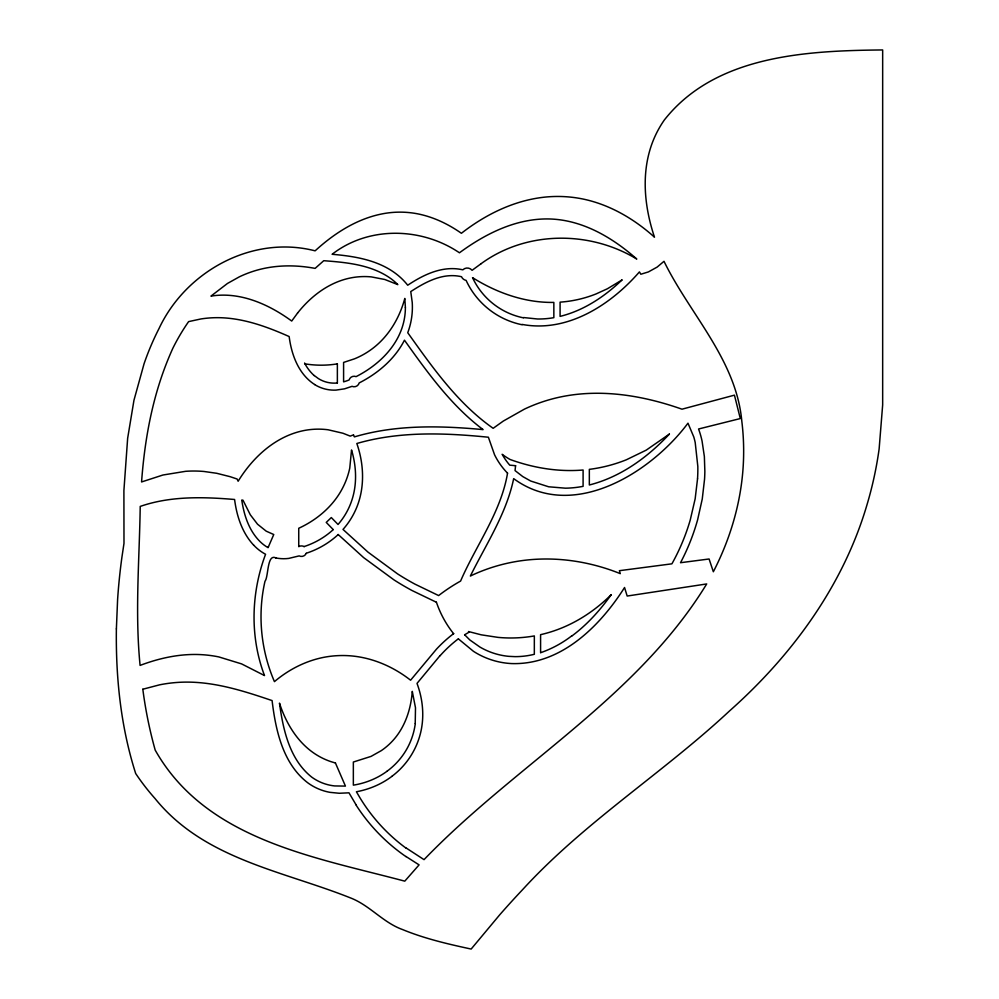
<?xml version="1.0" encoding="UTF-8"?>
<svg xmlns="http://www.w3.org/2000/svg" width="999" height="999" viewBox="0 0 999 999"><rect width="100%" height="100%" fill="white"/><g stroke="black" fill="none" stroke-linecap="round" stroke-linejoin="round"><path stroke-width="1.5" d="M415.222 723.451L415.497 707.804L412.287 691.345C410.976 708.453 405.569 725.699 394.33 738.935A65.41 65.41 0 0 1 381.356 750.599L371.054 756.393L353.346 762.025L353.346 785.152C365.497 783.216 377.235 778.496 387.137 771.178M507.554 473.114C500.961 512.387 475.711 545.916 460.589 581.068A177.46 177.46 0 0 0 438.623 595.566L415.01 584.165A269.443 269.443 0 0 1 397.552 573.876L367.982 552.122L343.007 529.433A76.873 76.873 0 0 0 355.382 510.477C365.047 489.522 364.323 464.997 356.83 443.494C399.475 431.118 444.667 432.842 488.386 437.225L494.555 454.77A70.779 70.779 0 0 0 507.529 473.139M440.084 655.569L417.008 683.403C422.589 698.351 424.388 714.834 421.116 730.519A77.073 77.073 0 0 1 391.933 776.31M571.928 635.963C587.275 624.55 600.174 610.152 611.263 594.642C596.59 609.228 579.158 621.166 559.865 628.721A135.052 135.052 0 0 1 540.584 634.665L540.584 652.547M391.958 776.335C381.531 784.19 369.23 789.41 356.406 791.757L359.615 797.214A174.85 174.85 0 0 0 405.769 847.939M142.72 689.26L159.565 684.839A138.973 138.973 0 0 1 183.779 682.142C214.223 681.468 243.606 690.921 272.09 700.586C275.649 730.157 282.804 763.611 307.729 782.779A53.584 53.584 0 0 0 329.97 792.344L339.26 793.268L348.976 792.819L355.969 804.645M354.358 436.9C396.029 424.525 440.247 425.649 483.091 429.607C451.073 405.457 427.472 372.527 404.458 340.172C394.855 359.066 377.872 373.401 359.203 382.917A5.257 5.257 0 0 1 352.035 386.338L344.605 388.823L335.989 390.109A37.063 37.063 0 0 1 314.635 384.565M523.513 317.545L537.512 318.993A87.637 87.637 0 0 0 553.846 317.67L553.846 302.41C524.987 302.922 496.828 292.857 472.589 277.685M522.152 324.425C567.544 332.954 610.839 304.82 639.422 271.903L640.834 274.238L648.388 271.928L657.155 267.083L663.998 261.313C689.984 314.473 736.251 359.79 741.82 421.291A245.23 245.23 0 0 1 742.657 473.301C739.535 507.654 729.133 541.146 713.348 571.753L709.09 558.99L680.519 562.712A216.883 216.883 0 0 0 697.627 519.767L702.26 498.988L704.545 479.233A170.23 170.23 0 0 0 704.857 471.391L704.37 456.58L702.06 441.034A86.426 86.426 0 0 0 698.563 428.996L740.296 418.556L734.44 395.154L681.992 409.19C642.469 395.229 599.15 388.124 557.742 397.565A162.475 162.475 0 0 0 524.425 409.128L503.346 421.041L493.156 428.309C457.692 403.434 432.567 367.507 407.742 332.717A72.665 72.665 0 0 0 412.237 302.472L410.764 291.583C425.686 281.868 443.119 272.365 461.526 276.723A6.244 6.244 0 0 0 466.096 280.369A79.121 79.121 0 0 0 522.09 324.75M275.911 557.942C266.908 553.321 268.644 576.773 264.985 581.281C257.355 614.635 260.851 650.249 274.438 681.63C288.624 669.592 305.694 660.851 324.013 657.292A99.425 99.425 0 0 1 350.574 655.844C372.477 657.617 393.369 666.708 410.589 680.207L436.426 649.213A133.966 133.966 0 0 1 453.683 633.578M436.313 602.21L412.038 590.521A277.997 277.997 0 0 1 394.068 579.944L363.673 557.642L338.124 534.477M314.66 384.528C298.589 374.225 291.471 354.72 289.161 336.551C267.02 326.735 243.606 318.119 219.106 317.682A106.493 106.493 0 0 0 200.911 318.956L188.611 321.616A207.617 207.617 0 0 0 172.79 348.376A327.148 327.148 0 0 0 163.361 371.653C150.612 407.08 144.306 444.505 141.571 481.955L162.962 475.012L185.689 471.303A116.309 116.309 0 0 1 203.908 471.466L216.721 473.289L230.145 476.685L237.113 479.021L238.124 481.256C253.109 456.768 276.486 435.389 305.532 430.257A74.85 74.85 0 0 1 328.072 429.77L342.932 433.241L350.224 436.113L353.509 434.865M406.006 856.518L419.081 864.872L404.782 881.155C314.036 856.967 205.869 839.834 155.195 750.112A431.855 431.855 0 0 1 142.82 689.248M405.869 847.814L424.038 859.639C515.309 764.784 636.95 698.114 706.693 583.94L627.172 596.041L624.55 587.512C599.937 626.323 560.851 665.209 511.538 663.573A77.622 77.622 0 0 1 473.464 651.323L458.429 638.923M304.608 363.311L305.369 363.948M305.269 363.873L305.319 363.911A100.225 100.225 0 0 0 337.375 363.873M314.21 375.487L318.369 378.584A29.57 29.57 0 0 0 330.045 382.854A31.656 31.656 0 0 0 337.362 382.979M333.167 529.532L326.236 522.402L331.318 517.557L338.037 524.475A70.03 70.03 0 0 0 348.988 507.542A71.054 71.054 0 0 0 352.535 498.064C357.167 482.405 356.193 465.497 351.536 449.962L349.762 468.119A79.058 79.058 0 0 1 341.308 490.459C331.793 507.355 316.233 520.242 298.738 528.271L298.738 546.678A5.27 5.27 0 0 1 304.171 546.653M253.571 545.054C242.095 532.692 236.688 515.934 234.59 499.488C203.097 496.853 170.504 495.904 140.222 506.418C139.435 559.415 134.84 612.487 140.085 665.409C157.879 658.678 176.773 654.295 195.879 654.47A119.917 119.917 0 0 1 218.818 656.917L241.596 663.898L264.51 675.561C249.775 636.75 251.036 592.931 265.572 554.27A45.504 45.504 0 0 1 253.596 545.029M353.634 435.139L354.083 436.226M337.362 363.761L337.362 382.979M306.268 553.359A5.27 5.27 0 0 1 299.138 555.906L288.711 558.416A40.222 40.222 0 0 1 275.899 557.966M333.241 529.62A79.383 79.383 0 0 1 304.133 546.553M314.136 375.574A45.317 45.317 0 0 1 304.67 363.274M453.646 633.728A103.222 103.222 0 0 1 436.413 602.172M338.199 534.565A86.526 86.526 0 0 1 306.243 553.259M523.451 317.844A72.015 72.015 0 0 1 472.564 277.685M571.803 635.814A110.227 110.227 0 0 1 540.634 652.709M415.309 723.463A70.255 70.255 0 0 1 387.125 771.166M440.172 655.644A129.47 129.47 0 0 1 458.341 638.811M405.956 856.605A181.918 181.918 0 0 1 355.856 804.719M116.384 628.883C115.709 677.659 120.779 726.91 135.689 773.526A225.824 225.824 0 0 0 155.07 798.576C203.996 859.165 282.23 870.716 350.274 897.826C369.705 905.219 382.967 922.539 402.56 929.557C424.6 938.635 447.914 944.043 471.153 949.05L499.675 914.859A881.118 881.118 0 0 1 522.539 889.709C584.353 822.14 662.861 773.139 729.595 710.876C792.045 655.481 843.281 585.489 866.995 504.757A373.638 373.638 0 0 0 879.132 448.901L882.666 404.907L882.666 49.95C806.555 50.687 715.359 55.17 664.323 120.005A103.871 103.871 0 0 0 651.847 144.068C641.021 174.126 644.53 207.392 654.482 237.175C634.278 219.018 610.052 204.745 583.279 199.088A125.662 125.662 0 0 0 546.316 196.978C515.059 199.9 485.926 214.173 461.401 233.279C447.952 223.838 432.779 216.633 416.546 213.624A92.895 92.895 0 0 0 388.998 212.799C360.776 216.271 335.714 231.955 315.122 250.836C252.485 234.715 186.001 271.054 159.066 328.446A267.919 267.919 0 0 0 144.068 363.748L133.966 400.237L127.647 438.311L123.901 490.571L123.988 543.381L121.94 557.067A602.297 602.297 0 0 0 117.595 599.637L116.384 628.883M405.394 307.517L405.319 310.464A64.086 64.086 0 0 1 402.235 327.285C394.955 349.5 376.473 366.233 356.106 376.623A5.257 5.257 0 0 0 349.101 379.957A45.38 45.38 0 0 1 343.594 381.843L343.594 362.425L354.545 358.816A79.383 79.383 0 0 0 373.913 347.49C389.385 335.214 399.725 317.357 404.807 298.426L405.394 307.517M697.539 478.808L695.154 498.851L690.234 520.042A210.602 210.602 0 0 1 671.915 563.823L619.38 570.691L620.279 573.638C587.075 560.277 550.212 555.419 514.847 561.75A174.301 174.301 0 0 0 470.367 576.011C486.101 544.243 506.368 513.848 513.673 478.633C572.477 521.99 650.873 472.902 687.974 423.176L693.781 436.938A85.377 85.377 0 0 1 695.204 442.532L697.826 466.433A158.491 158.491 0 0 1 697.539 478.808M515.596 465.696L515.034 470.579L522.777 476.585L530.706 481.031L548.663 486.788L565.446 488.186A101.299 101.299 0 0 0 583.091 486.351L583.104 470.017A154.108 154.108 0 0 1 569.917 470.541C549.537 470.504 529.283 466.433 510.152 459.515A66.721 66.721 0 0 1 502.147 454.283A63.337 63.337 0 0 0 509.727 465.147L515.596 465.696M268.419 546.828L268.082 547.664A38.786 38.786 0 0 1 258.716 540.222C248.564 529.333 243.881 514.51 241.77 500.049L242.957 500.149L250.312 514.797L257.555 524.225L266.221 531.168L273.763 534.527L268.419 546.828M297.552 313.087L291.72 321.041C268.706 304.208 240.022 291.408 210.939 296.116L227.472 283.454L239.298 276.86A109.765 109.765 0 0 1 258.204 269.83C276.723 264.822 296.341 264.872 315.122 268.381L323.751 260.702C346.903 262.425 371.69 264.76 391.084 278.783A58.766 58.766 0 0 1 397.827 284.628L384.802 279.495L371.253 276.885A71.229 71.229 0 0 0 350.449 277.972C329.058 282.28 310.839 296.204 297.552 313.087M669.392 434.078C647.639 457.367 620.604 477.047 589.335 484.99L589.335 469.355A149.7 149.7 0 0 0 626.385 459.765L646.203 450.149L669.392 434.078M621.952 279.995C604.557 296.653 583.703 310.577 560.089 316.383L560.089 302.148A119.368 119.368 0 0 0 596.078 293.931L607.429 288.748L621.952 279.995M480.944 263.811L472.09 270.304A6.244 6.244 0 0 0 462.837 269.83C443.019 265.235 423.813 274.475 407.717 285.227A65.085 65.085 0 0 0 399.475 276.573C380.956 260.502 355.756 256.293 332.118 254.283C368.743 225.811 421.703 227.223 459.453 252.784C485.714 233.491 516.945 217.869 550.324 218.993C583.166 220.18 612.737 237.799 636.788 259.041C589.447 230.307 526.036 230.707 480.944 263.811M464.635 634.765L469.805 639.934L479.87 647.015A70.067 70.067 0 0 0 508.753 656.343L515.059 656.643A78.734 78.734 0 0 0 534.328 654.295L534.34 635.926A135.489 135.489 0 0 1 497.977 637.374L481.243 634.827L468.531 631.543L468.931 632.28L464.635 634.765M335.439 763.011L345.442 786.101L334.677 785.938A47.315 47.315 0 0 1 311.825 777.197C289.61 759.665 283.092 729.732 279.47 703.121C286.101 723.563 297.952 743.331 316.583 754.882A69.468 69.468 0 0 0 330.419 761.475L335.439 763.011"/></g></svg>
